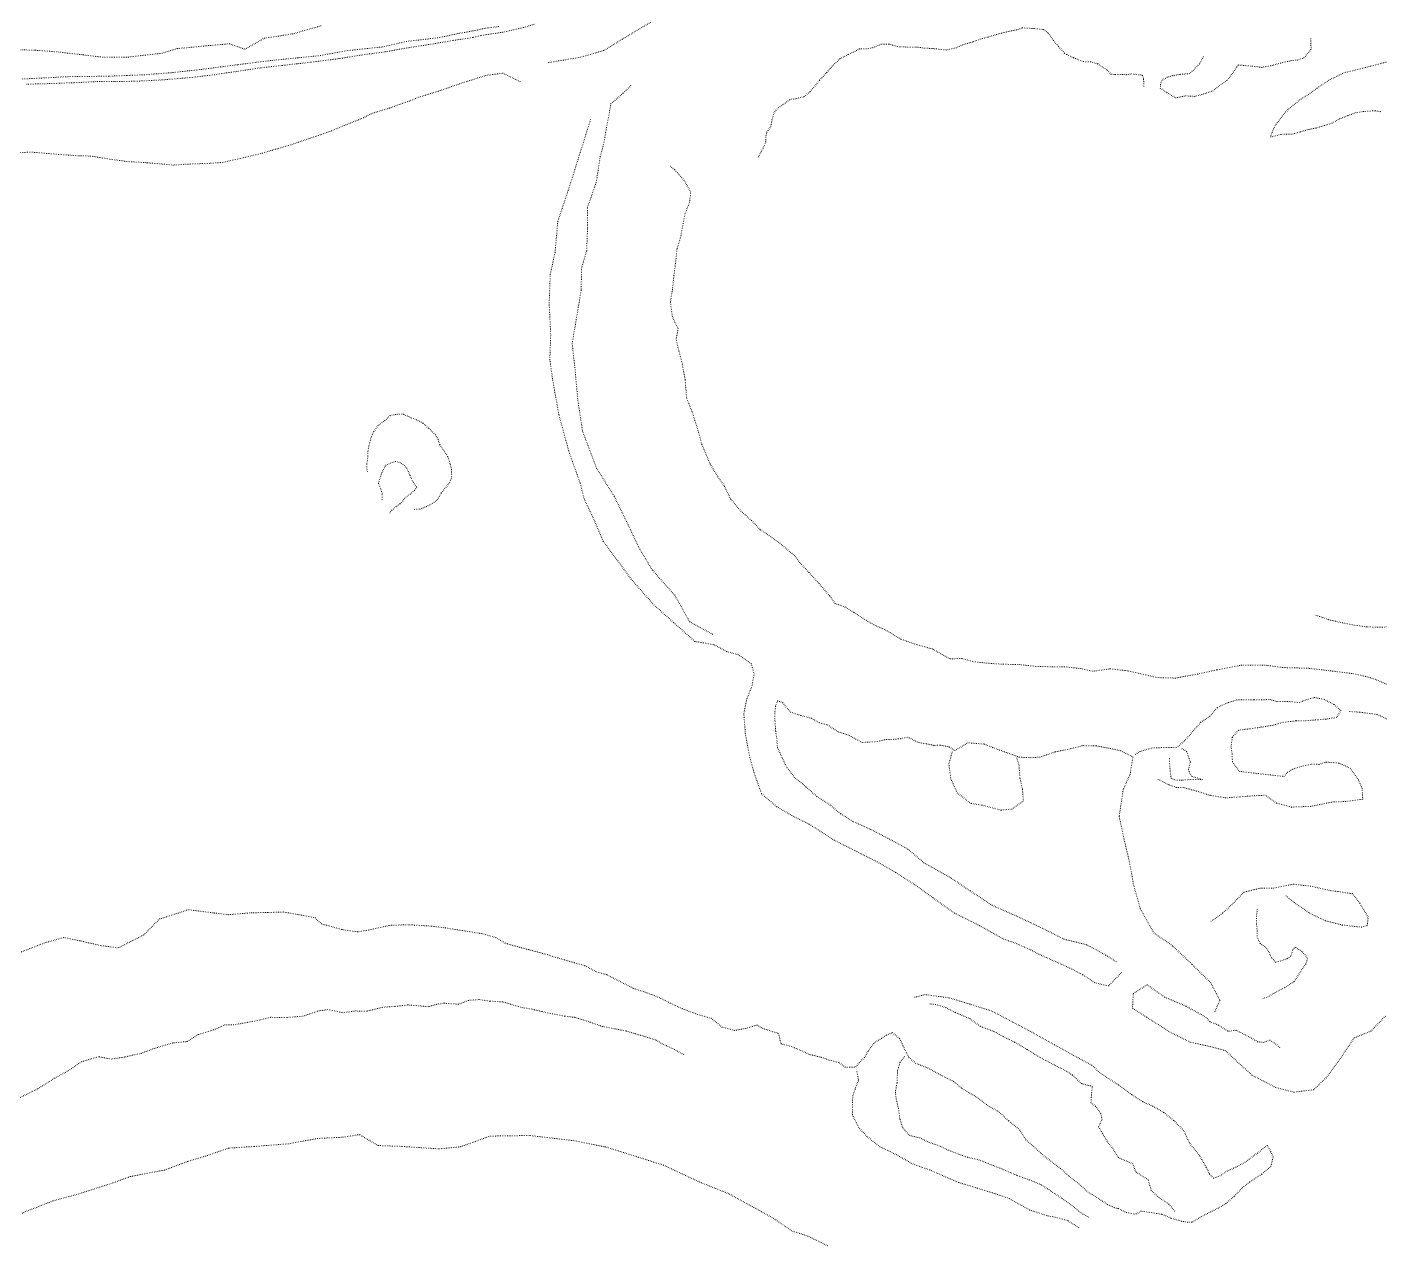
# Model space of a CAD drawing. Extents: x 682410 to 689460, y 7661803 to 7669124.
# Drawn here: x 686228.9 to 686504.9, y 7667861.1 to 7668109.1 of the extents above; entities that cross this region are included whole.
import ezdxf

# ---------------------------------------------------------------- set-up
doc = ezdxf.new("R2010")
doc.units = 0
doc.header["$MEASUREMENT"] = 0
doc.linetypes.add('DOT', pattern=[0.25, 0, -0.25])
doc.layers.add('02 TOE_Line', color=1, linetype='DOT', lineweight=20)

msp = doc.modelspace()

# ---------------------------------------------------------------- linework, layer by layer
at = {"layer": '02 TOE_Line'}
for points in [[(686225.88, 7668104.48, 4277.66), (686230.63, 7668104.35, 4277.7), (686235.37, 7668103.98, 4277.81), (686240.37, 7668103.4, 4277.78), (686244.6, 7668102.9, 4277.73), (686249.2, 7668102.91, 4277.77), (686256.44, 7668103.74, 4277.91), (686259.61, 7668104.7, 4277.99), (686265.93, 7668105.28, 4278.06), (686270.15, 7668105.67, 4277.99), (686273.31, 7668104.56, 4277.99), (686277.37, 7668106.82, 4277.82), (686283.06, 7668107.67, 4278.09), (686289.08, 7668109.38, 4278.36)], [(686325.12, 7668109.18, 4278.43), (686322.9, 7668108.91, 4278.32), (686319.9, 7668108.3, 4278.36), (686316.84, 7668107.75, 4278.24), (686312.66, 7668106.87, 4278.06), (686309.5, 7668106.51, 4277.99), (686306.33, 7668106.15, 4277.92), (686301.54, 7668105.04, 4277.7), (686297.77, 7668104.64, 4277.54), (686294.01, 7668104.25, 4277.37), (686288.78, 7668103.26, 4277.21), (686284.05, 7668102.79, 4277.13), (686279.31, 7668102.33, 4277.04), (686275.6, 7668101.87, 4276.98), (686271.88, 7668101.4, 4276.91), (686268.38, 7668100.94, 4276.84), (686264.88, 7668100.47, 4276.77), (686261.69, 7668100.13, 4276.75), (686258.5, 7668099.78, 4276.74), (686252.92, 7668099.35, 4276.73), (686249.24, 7668099.2, 4276.75), (686245.55, 7668099.05, 4276.76), (686241.69, 7668099.01, 4276.75), (686237.83, 7668098.98, 4276.74), (686232.24, 7668098.69, 4276.79), (686227.95, 7668098.48, 4276.75)], [(686228.81, 7668097.42, 4276.69), (686232.38, 7668097.51, 4276.7), (686235.47, 7668097.62, 4276.7), (686238.56, 7668097.73, 4276.69), (686243.27, 7668097.96, 4276.69), (686247, 7668097.99, 4276.7), (686250.73, 7668098.01, 4276.71), (686256.46, 7668098.3, 4276.73), (686259.51, 7668098.55, 4276.75), (686262.55, 7668098.8, 4276.77), (686267.11, 7668099.35, 4276.89), (686271.68, 7668100.03, 4276.94), (686276.64, 7668100.78, 4277.05), (686280.96, 7668101.24, 4277.11), (686283.94, 7668101.58, 4277.15), (686286.92, 7668101.92, 4277.19), (686292.51, 7668102.63, 4277.33), (686297.32, 7668103.4, 4277.41), (686302.09, 7668104.04, 4277.66), (686306.26, 7668104.79, 4277.88), (686311.83, 7668105.66, 4277.98), (686315.9, 7668106.36, 4278.21), (686319.97, 7668106.96, 4278.3), (686321.6, 7668107.38, 4278.31), (686323.71, 7668107.69, 4278.45), (686325.93, 7668108.01, 4278.44), (686328.07, 7668108.5, 4278.48), (686330.23, 7668108.98, 4278.52), (686332.32, 7668109.64, 4278.52)], [(686335.19, 7668101.81, 4279.29), (686341.74, 7668102.91, 4280.37), (686346.68, 7668104.33, 4280.57), (686350.31, 7668106.6, 4280.92), (686356.2, 7668110.1, 4281.18)], [(686378.05, 7668082.57, 4293.62), (686378.68, 7668083.67, 4293.58), (686379.33, 7668084.91, 4293.57), (686379.63, 7668085.75, 4293.51), (686379.64, 7668086.91, 4293.6), (686379.82, 7668087.65, 4293.54), (686380.63, 7668088.8, 4293.54), (686380.87, 7668090.13, 4293.91), (686381.24, 7668091.49, 4293.61), (686382.15, 7668092.62, 4293.18), (686383.25, 7668093.35, 4293.26), (686384.5, 7668094.3, 4293.87), (686385.93, 7668094.51, 4293.67), (686387.45, 7668094.89, 4294.02), (686388.64, 7668095.96, 4293.93), (686389.61, 7668097.01, 4293.59), (686390.57, 7668098.23, 4293.84), (686392.03, 7668099.78, 4293.56), (686393.13, 7668101.08, 4293.72), (686394.74, 7668102.62, 4293.82), (686396.48, 7668103.51, 4293.44), (686398.74, 7668104.6, 4292.92), (686400.2, 7668104.61, 4292.91), (686401.44, 7668104.87, 4292.89), (686403.14, 7668105.57, 4292.92), (686404.73, 7668105.58, 4292.82), (686405.76, 7668105.29, 4292.94), (686407.01, 7668105.01, 4293.03), (686410.43, 7668105, 4293.15), (686411.9, 7668104.78, 4293.04), (686413.7, 7668104.7, 4293.11), (686416.39, 7668104.38, 4292.97), (686418.41, 7668104.83, 4292.71), (686420.03, 7668105.55, 4292.99), (686421.94, 7668106.07, 4292.83), (686423.47, 7668106.66, 4292.87), (686424.96, 7668107.03, 4292.92), (686427.64, 7668107.84, 4293.2), (686431.05, 7668108.58, 4293.25), (686431.94, 7668108.92, 4292.95), (686434.32, 7668108.77, 4292.57), (686436.24, 7668108.57, 4292.3), (686437.24, 7668107.83, 4292.25), (686438.27, 7668106.35, 4292.21), (686439.31, 7668105.13, 4292.14), (686440.56, 7668103.74, 4292.18), (686441.05, 7668103.45, 4292.54), (686442.43, 7668102.8, 4292.4), (686444.38, 7668102.02, 4292.55), (686445.9, 7668101.98, 4292.72), (686447.33, 7668101.56, 4292.68), (686449.28, 7668100.27, 4292.49), (686450.06, 7668099.46, 4292.66), (686450.93, 7668099.4, 4292.65), (686453.19, 7668099.36, 4292.76), (686454.18, 7668099.53, 4292.68), (686456.46, 7668099.25, 4292.75), (686456.69, 7668098.37, 4293.06), (686456.75, 7668096.67, 4293.4)], [(686468.91, 7668103.04, 4292.08), (686468.06, 7668101.55, 4292.37), (686467.13, 7668100.52, 4292.63), (686466.05, 7668099.57, 4292.73), (686464.11, 7668099.43, 4292.84), (686462.56, 7668099.14, 4292.91), (686461.5, 7668098.85, 4293.21), (686460.33, 7668098.14, 4293.23), (686460.14, 7668097.32, 4293.39), (686460.08, 7668096.62, 4293.6), (686461.43, 7668095.71, 4293.64), (686463.2, 7668094.63, 4293.78), (686465.15, 7668095.04, 4293.72), (686467.14, 7668094.93, 4293.69), (686468.52, 7668095.3, 4293.53), (686470.79, 7668096.04, 4293.4), (686472.43, 7668097.33, 4293.38), (686473.77, 7668098.22, 4293.27), (686474.36, 7668099.03, 4293.23), (686475.73, 7668100.95, 4292.73), (686475.97, 7668101.34, 4292.67), (686478.88, 7668101.08, 4292.53), (686480.79, 7668100.85, 4292.5), (686482.85, 7668101.24, 4292.34), (686484.61, 7668101.73, 4292.28), (686486.89, 7668102.24, 4292.42), (686488, 7668102.35, 4292.18), (686489.4, 7668102.81, 4292.08), (686490.86, 7668104.56, 4291.97), (686490.8, 7668105.66, 4291.94), (686490.77, 7668107.02, 4291.61)], [(686329.5, 7668097.93, 4279.31), (686325.97, 7668099.67, 4279.34), (686322.55, 7668099.22, 4278.95), (686317.18, 7668097.52, 4278.94), (686312.25, 7668095.8, 4278.81), (686308.84, 7668094.78, 4278.71), (686306.85, 7668093.99, 4278.45), (686302.83, 7668092.56, 4278.51), (686299.13, 7668091.4, 4278.49), (686297.54, 7668090.58, 4278.29), (686292.33, 7668088.48, 4278.46), (686290.72, 7668087.79, 4278.23), (686286.64, 7668086.4, 4278.25), (686282.65, 7668085.05, 4278.24), (686279.02, 7668084, 4278.1), (686276.88, 7668083.35, 4277.99), (686272.54, 7668082.3, 4278.07), (686268.77, 7668081.47, 4277.87), (686266.15, 7668081.28, 4277.79), (686261.2, 7668081.11, 4277.79), (686258.74, 7668080.93, 4277.66), (686253.39, 7668081.41, 4277.77), (686249.53, 7668081.63, 4277.7), (686245.74, 7668082.14, 4277.66), (686241.89, 7668082.77, 4277.52), (686239.5, 7668082.81, 4277.39), (686235.35, 7668083.11, 4277.34), (686229.75, 7668083.57, 4277.54), (686226.15, 7668083.43, 4277.39)], [(686506.7, 7668102.06, 4291.7), (686503.03, 7668101.1, 4291.75), (686500.67, 7668100.49, 4291.8), (686497.62, 7668099.77, 4291.97), (686494.48, 7668098.25, 4292.16), (686492.07, 7668096.6, 4292.26), (686490.37, 7668095.38, 4292.33), (686488.54, 7668094.23, 4292.39), (686486.19, 7668092.28, 4292.73), (686485.02, 7668091, 4292.86), (686483.73, 7668089.29, 4293.27), (686483.15, 7668088.29, 4293.38), (686482.56, 7668086.63, 4293.52), (686484.73, 7668087.19, 4293.6), (686487.07, 7668087.24, 4293.54), (686488.65, 7668087.7, 4293.49), (686490.61, 7668088.26, 4293.61), (686491.86, 7668088.46, 4293.58), (686495.13, 7668089.47, 4293.57), (686496.6, 7668090.33, 4293.72), (686498.38, 7668091.03, 4293.65), (686499.96, 7668091.61, 4293.66), (686501.57, 7668091.85, 4293.69), (686503.93, 7668092.01, 4293.69), (686505.17, 7668091.8, 4293.71)], [(686368.77, 7667985.24, 4281.49), (686364.08, 7667987.78, 4282.62), (686361.04, 7667993.19, 4281.24), (686356.48, 7667998.3, 4282.44), (686353.78, 7668002.82, 4282.75), (686350.92, 7668008.83, 4282.8), (686348.67, 7668013.41, 4282.13), (686345.09, 7668019.1, 4282.21), (686342.22, 7668026.67, 4281.59), (686341.26, 7668032.95, 4281.94), (686340.66, 7668039.64, 4281.76), (686340.1, 7668044.57, 4282.08), (686341.11, 7668050.44, 4282.5), (686341.94, 7668055.43, 4283.08), (686342.02, 7668059.93, 4283.31), (686343.08, 7668063.47, 4283.58), (686343.24, 7668068.13, 4284.12), (686343.23, 7668072.29, 4283.39), (686345, 7668077.36, 4282.92), (686345.84, 7668082.65, 4283.3), (686346.42, 7668084.77, 4283.11), (686348.02, 7668093.43, 4281.65), (686350.53, 7668095.61, 4282.42), (686352.16, 7668097.22, 4282.8)], [(686343.86, 7668090.22, 4280.94), (686341.3, 7668082.08, 4280.94), (686339.73, 7668077.11, 4281.25), (686337.17, 7668069.41, 4281.14), (686336.61, 7668063.1, 4281.33), (686335.63, 7668058.58, 4281.27), (686335.42, 7668052.61, 4281.56), (686335.73, 7668046.26, 4281.53), (686335.55, 7668041.27, 4281.51), (686336.14, 7668037.01, 4281.57), (686337.43, 7668029.86, 4281.46), (686339.45, 7668022.49, 4281.26), (686341.76, 7668016.01, 4281.43), (686342.55, 7668012.85, 4281.45), (686344.76, 7668008.2, 4281.33), (686346.46, 7668004.17, 4281.19), (686349.4, 7668000.22, 4280.99), (686352.11, 7667996.51, 4280.89), (686356.78, 7667991.23, 4280.84), (686360.88, 7667987.59, 4280.97), (686365.14, 7667983.79, 4281.45), (686369.09, 7667983.1, 4281.18), (686371.64, 7667981.7, 4281.25), (686373.96, 7667981.08, 4281.39), (686376.67, 7667979.23, 4281.65), (686377.22, 7667977.21, 4281.62), (686376.83, 7667974.81, 4281.79), (686375.67, 7667971.87, 4281.74), (686375.13, 7667969.01, 4281.66), (686375.43, 7667965.01, 4281.7), (686376.35, 7667960.13, 4281.63), (686377.28, 7667956.8, 4281.55), (686378.75, 7667952.7, 4281.62), (686381.85, 7667950.07, 4281.44), (686385.18, 7667948.13, 4281.64), (686388.51, 7667946.5, 4281.93), (686393.54, 7667943.25, 4281.64), (686398.19, 7667940.93, 4281.56), (686402.34, 7667938.82, 4281.54), (686406.13, 7667936.65, 4281.76), (686410.23, 7667934.02, 4281.57), (686413.72, 7667931.47, 4281.58), (686418.13, 7667928.37, 4281.48), (686423.24, 7667925.81, 4281.31), (686428.09, 7667923.1, 4281.22), (686430.41, 7667922.3, 4281.23), (686433.67, 7667920.88, 4281.2), (686435.48, 7667919.92, 4281.22), (686438.68, 7667918.5, 4281.1), (686441.63, 7667917.17, 4281.03), (686444.3, 7667915.8, 4281.06), (686446.71, 7667914.18, 4280.9), (686449.5, 7667913.52, 4280.9), (686452.22, 7667916.28, 4280.9)], [(686506.22, 7667975.08, 4289.65), (686504.01, 7667976.03, 4289.91), (686501.98, 7667976.66, 4290.03), (686499.09, 7667977.26, 4290.21), (686494.75, 7667977.8, 4290.45), (686490.3, 7667978.31, 4290.56), (686485.06, 7667978.46, 4290.75), (686481.69, 7667978.92, 4290.73), (686476.63, 7667978.97, 4290.85), (686471.59, 7667977.98, 4291.15), (686467.7, 7667977.13, 4291.51), (686463.25, 7667976.31, 4291.21), (686459.47, 7667976.41, 4291.02), (686453.47, 7667977.79, 4290.93), (686449.84, 7667978.2, 4291.1), (686446.34, 7667977.71, 4291.26), (686443.74, 7667978.26, 4291.3), (686440.6, 7667978.6, 4291.51), (686435, 7667978.66, 4291.75), (686431.31, 7667979.07, 4291.77), (686427.8, 7667979.14, 4291.93), (686424.57, 7667979.37, 4291.93), (686422.12, 7667979.63, 4291.92), (686419.5, 7667980.32, 4291.97), (686417.15, 7667980.23, 4292.25), (686413.67, 7667982.23, 4292.03), (686410.35, 7667983.14, 4292.28), (686407.15, 7667984.25, 4292.8), (686404.15, 7667986.07, 4292.84), (686401.97, 7667987.03, 4292.76), (686400.07, 7667988.09, 4292.6), (686397.54, 7667989.73, 4292.64), (686395.81, 7667990.8, 4292.53), (686393.77, 7667991.52, 4292.72), (686392.6, 7667993.11, 4292.62), (686390.37, 7667995.7, 4292.75), (686388.42, 7667997.85, 4292.75), (686386.78, 7667999.62, 4292.67), (686385.5, 7668001.26, 4292.59), (686382.06, 7668004.13, 4292.78), (686378.47, 7668006.59, 4292.98), (686376.7, 7668008.45, 4292.93), (686374.58, 7668010.29, 4292.99), (686372.43, 7668012.83, 4293.09), (686371.09, 7668015.57, 4293.05), (686369.75, 7668017.5, 4293.15), (686368.24, 7668019.98, 4293.19), (686366.54, 7668024.01, 4293.43), (686365.91, 7668026.46, 4293.35), (686364.56, 7668030.63, 4293.71), (686363.45, 7668033.43, 4293.82), (686363.15, 7668037.14, 4293.74), (686362.54, 7668040.53, 4293.87), (686361.87, 7668043.04, 4294.11), (686361.32, 7668045.44, 4294.32), (686361.72, 7668047.5, 4294.19), (686360.55, 7668050, 4294.06), (686360.14, 7668053.02, 4294.18), (686360.57, 7668055.58, 4294.23), (686360.88, 7668058.38, 4294.1), (686361.26, 7668061.49, 4294.06), (686361.51, 7668063.86, 4294.13), (686362.23, 7668066.18, 4294.02), (686362.75, 7668068.99, 4293.96), (686363.15, 7668070.99, 4294.03), (686364.03, 7668073.31, 4294.05), (686364.31, 7668075.37, 4293.53), (686362.96, 7668077.8, 4293.2), (686360.99, 7668080.01, 4292.96), (686360.12, 7668080.72, 4292.93)], [(686307.92, 7668010.71, 4281.27), (686309.01, 7668010.77, 4281.28), (686310.35, 7668011.28, 4281.33), (686311.59, 7668011.92, 4281.32), (686312.63, 7668012.7, 4281.38), (686313.41, 7668014.09, 4281.42), (686314.92, 7668015.89, 4281.41), (686315.5, 7668017.06, 4281.47), (686315.5, 7668018.81, 4281.47), (686315.2, 7668020.07, 4281.51), (686314.7, 7668021.51, 4281.46), (686313.8, 7668022.94, 4281.45), (686313.09, 7668023.92, 4281.45), (686312.75, 7668024.95, 4281.51), (686312.2, 7668025.95, 4281.49), (686310.8, 7668027.26, 4281.62), (686309.65, 7668028.32, 4281.5), (686308.4, 7668028.95, 4281.48), (686306.84, 7668029.59, 4281.47), (686305.67, 7668030.11, 4281.47), (686304.45, 7668030.11, 4281.42), (686302.97, 7668029.84, 4281.42), (686301.9, 7668028.81, 4281.56), (686300.53, 7668027.81, 4281.36), (686299.66, 7668026.61, 4281.3), (686299.11, 7668025.45, 4281.29), (686298.6, 7668023.5, 4281.25), (686298.42, 7668022.49, 4281.29), (686298.4, 7668021.47, 4281.29), (686298.23, 7668019.9, 4281.22), (686298.25, 7668018.86, 4281.25), (686298.44, 7668018.21, 4281.24)], [(686301.31, 7668012.71, 4280.94), (686301.35, 7668013.99, 4280.8), (686301.01, 7668014.98, 4280.63), (686300.58, 7668016.06, 4280.52), (686301.28, 7668018.2, 4280.14), (686302.04, 7668019.72, 4279.93), (686303.02, 7668020.12, 4279.89), (686304.07, 7668020.5, 4279.77), (686305.32, 7668020.15, 4279.79), (686306.35, 7668019.11, 4279.8), (686307.04, 7668017.66, 4280.1), (686307.66, 7668016.23, 4280.19), (686308.43, 7668015.24, 4280.33), (686307.94, 7668014.55, 4280.32), (686307.07, 7668013.85, 4280.46), (686306.23, 7668013.24, 4280.42), (686304.95, 7668011.82, 4280.64), (686304.2, 7668011.28, 4280.77), (686303.32, 7668010.57, 4281.02), (686302.91, 7668009.96, 4281.07)], [(686491.85, 7667989.12, 4291.08), (686493.25, 7667988.66, 4291), (686494.43, 7667988.22, 4291.04), (686497.22, 7667987.59, 4290.92), (686499.6, 7667987.11, 4290.77), (686502.25, 7667986.75, 4290.72), (686504.68, 7667986.69, 4290.63), (686507.5, 7667986.78, 4290.37)], [(686451.12, 7667918.44, 4280.98), (686448.95, 7667919.83, 4281.06), (686445.08, 7667921.92, 4281.16), (686440.44, 7667923.08, 4281.45), (686435.17, 7667925.71, 4281.31), (686430.68, 7667927.8, 4281.43), (686425.8, 7667929.97, 4281.46), (686421.31, 7667932.91, 4281.52), (686417.4, 7667935.55, 4281.53), (686411.88, 7667938.64, 4281.62), (686408.59, 7667941.45, 4281.89), (686404.4, 7667943.71, 4281.71), (686400.79, 7667945.54, 4281.7), (686397.37, 7667947.08, 4281.84), (686394.84, 7667948.66, 4281.81), (686392.76, 7667950.4, 4281.84), (686390.03, 7667952.18, 4281.81), (686387.8, 7667954.11, 4281.72), (686387.11, 7667954.73, 4281.7), (686385.48, 7667956, 4281.76), (686383.94, 7667958.02, 4281.8), (686382.91, 7667960.12, 4281.86), (686381.99, 7667962.18, 4281.92), (686381.8, 7667964.32, 4281.96), (686381.6, 7667965.63, 4282), (686381.48, 7667967.69, 4281.95), (686381.48, 7667969.4, 4282), (686381.59, 7667970.58, 4282.05), (686382.03, 7667971.69, 4281.91), (686383.06, 7667971.29, 4281.92), (686384.64, 7667969.37, 4282.01), (686386.8, 7667968.68, 4281.98), (686388.93, 7667968.11, 4282.1), (686390.56, 7667967.18, 4282.16), (686392.21, 7667966.75, 4282.35), (686394.4, 7667965.33, 4282.09), (686396.36, 7667964.74, 4282.21), (686397.98, 7667963.88, 4281.81), (686399.26, 7667963.17, 4282.04), (686402.4, 7667963.38, 4281.67), (686404.17, 7667963.79, 4281.62), (686405.25, 7667963.78, 4281.59), (686407.15, 7667963.96, 4281.44), (686408.54, 7667964.27, 4281.49), (686410.65, 7667963.21, 4281.24), (686412.33, 7667962.9, 4281.17), (686413.9, 7667962.58, 4281.11), (686415.2, 7667962.63, 4281.13), (686417.05, 7667962.25, 4281.24), (686418.17, 7667961.52, 4281), (686420.81, 7667963.12, 4281.77), (686424.19, 7667962.85, 4282.71), (686425.93, 7667962.15, 4282.6), (686427.27, 7667961.63, 4282.59), (686431.36, 7667960.18, 4281.77), (686433.53, 7667960.08, 4281.56), (686435.49, 7667960.18, 4281.5), (686438.66, 7667961.27, 4281.53), (686442.01, 7667961.95, 4281.58), (686444.31, 7667962.53, 4281.63), (686447.02, 7667962.51, 4281.67), (686449.21, 7667962.08, 4281.85), (686452.05, 7667961.49, 4281.83), (686454.5, 7667960.22, 4282.09), (686453.93, 7667956.73, 4281.63), (686452.53, 7667953.57, 4281.32), (686451.7, 7667948.13, 4281.29), (686452.64, 7667943.72, 4281.36), (686453.75, 7667939, 4281.37), (686454.64, 7667934.14, 4281.26), (686456.02, 7667929.24, 4281.13), (686458.76, 7667924.36, 4281.07), (686462.63, 7667921.67, 4281.06), (686466.58, 7667917.9, 4280.81), (686470.34, 7667914.24, 4280.87), (686472.25, 7667910.61, 4280.84), (686471.19, 7667908.21, 4281)], [(686454.99, 7667960.74, 4282.34), (686455.93, 7667961.31, 4282.8), (686458.2, 7667962.04, 4284.19), (686461.28, 7667962.17, 4285.33), (686463.39, 7667962.12, 4285.39), (686465.01, 7667963.52, 4285.9), (686466.64, 7667965.33, 4287.07), (686468.35, 7667967.32, 4288.19), (686470.23, 7667968.55, 4289.17), (686471.76, 7667970.34, 4290.03), (686473.95, 7667971.32, 4289.97), (686475.91, 7667971.9, 4290.07), (686479.27, 7667971.85, 4290.14), (686482.47, 7667971.93, 4290.46), (686483.9, 7667971.53, 4290.25), (686486.34, 7667971.55, 4290.24), (686488.41, 7667971.3, 4290.16), (686489.31, 7667971.69, 4290.06), (686491.5, 7667972.34, 4290.46), (686493.54, 7667971.94, 4290.27), (686495.58, 7667970.89, 4289.7), (686496.95, 7667969.71, 4288.84), (686496.05, 7667968.28, 4288.64), (686493.84, 7667967.94, 4288.88), (686492.16, 7667967.8, 4288.99), (686489.68, 7667967.62, 4289.08), (686487.73, 7667967.57, 4289.16), (686484.97, 7667967.28, 4289.15), (686482.97, 7667966.67, 4289.17), (686480.65, 7667966.3, 4289.57), (686478.28, 7667965.95, 4289.59), (686476.01, 7667965.69, 4289.55), (686474.77, 7667964.23, 4289.66), (686474.52, 7667962.31, 4289.41), (686474.77, 7667960.76, 4289.35), (686474.79, 7667959.21, 4289.35), (686476.26, 7667957.27, 4289.06), (686485.31, 7667956.25, 4288.73), (686486.05, 7667957.09, 4288.57), (686487.08, 7667957.71, 4288.52), (686488.94, 7667958.34, 4288.47), (686490.84, 7667958.73, 4288.47), (686492.49, 7667958.72, 4288.39), (686493.94, 7667959.19, 4288.34), (686496.56, 7667958.96, 4288.25), (686498.85, 7667957.93, 4288.1), (686500.51, 7667955.51, 4287.99), (686501.28, 7667953.75, 4287.95), (686501.39, 7667951.62, 4287.78), (686497.86, 7667951.12, 4288.29), (686495.4, 7667951.08, 4287.96), (686493.29, 7667950.64, 4287.89), (686490.75, 7667950.15, 4287.79), (686486.87, 7667950, 4287.15), (686483.82, 7667950.83, 4286.75), (686481.49, 7667952.42, 4286.29), (686479.32, 7667952.32, 4286.04), (686476.34, 7667952.1, 4285.66), (686473.43, 7667951.88, 4285.41), (686470.24, 7667952.4, 4285.24), (686467.51, 7667953.24, 4285.08), (686464.91, 7667953.98, 4284.97), (686463.34, 7667954.03, 4284.67), (686461.85, 7667954.53, 4284.56), (686459.65, 7667955.67, 4284.18)], [(686498.59, 7667969.51, 4288.82), (686500.94, 7667969.33, 4288.8), (686504.34, 7667968.89, 4288.86), (686507.5, 7667967.43, 4288.74)], [(686461.94, 7667960, 4286.25), (686461.97, 7667958.97, 4286.27), (686462.12, 7667957.34, 4285.65), (686462.28, 7667955.89, 4285.32), (686463.25, 7667955.47, 4285.19), (686464.5, 7667955.5, 4285.7), (686466.49, 7667955.63, 4286.23), (686468.69, 7667955.64, 4286.74), (686466.49, 7667956.26, 4285.94), (686466.09, 7667956.87, 4285.78), (686465.83, 7667957.74, 4285.58), (686466.22, 7667959.2, 4285.61), (686465.47, 7667961.37, 4285.97), (686464.26, 7667962.04, 4285.42)], [(686430.81, 7667960.03, 4281.75), (686431.27, 7667958.55, 4281.43), (686431.46, 7667955.87, 4281.33), (686431.96, 7667953.65, 4281.16), (686432.16, 7667951.25, 4281.19), (686429.84, 7667949.59, 4281.14), (686427.56, 7667949.38, 4281.12), (686423.71, 7667950.4, 4281.2), (686421.49, 7667950.75, 4281.16), (686418.71, 7667952.84, 4281.24), (686417.38, 7667955.66, 4281.22), (686416.95, 7667958.79, 4281.07), (686417.65, 7667961.29, 4280.91)], [(686485.73, 7667931.89, 4287.89), (686487.39, 7667930.55, 4287.76), (686490.48, 7667928.42, 4287.45), (686493.74, 7667926.83, 4286.5), (686497.22, 7667925.95, 4285.89), (686501.12, 7667925.53, 4285.8), (686502.32, 7667925.86, 4285.9), (686502.48, 7667927.53, 4286.63), (686500.8, 7667930.38, 4286.81), (686499.35, 7667932.3, 4287.05), (686496.57, 7667932.76, 4287.22), (686494.9, 7667932.95, 4287.62), (686490.75, 7667933.87, 4287.54), (686487.31, 7667934.27, 4286.94), (686483.16, 7667933.45, 4286.39), (686480.44, 7667933.45, 4285.72), (686477.15, 7667932.65, 4285.15), (686474.75, 7667930.17, 4285.48), (686472.78, 7667928.36, 4285.13), (686470.42, 7667926.73, 4285)], [(686227.73, 7667920.47, 4269.16), (686232.54, 7667922.33, 4269.06), (686236.39, 7667923.4, 4269), (686239.69, 7667922.73, 4268.71), (686244.08, 7667921.73, 4268.73), (686247.53, 7667921.29, 4268.94), (686252.71, 7667923.94, 4268.7), (686255.95, 7667927.21, 4268.89), (686259.07, 7667928.17, 4268.97), (686261.75, 7667929.08, 4269.06), (686267.16, 7667928.4, 4268.99), (686270, 7667928.06, 4269.03), (686274.69, 7667928.45, 4269.18), (686278.05, 7667928.5, 4269.18), (686281.16, 7667928.61, 4269.34), (686284.16, 7667928.08, 4269.59), (686287.65, 7667927.42, 4269.77), (686288.92, 7667926.21, 4269.77), (686293.14, 7667925.03, 4269.72), (686296.43, 7667924.54, 4269.21), (686299.2, 7667925.06, 4269.09), (686302.85, 7667925.88, 4269.22), (686306.85, 7667926.02, 4269.03), (686311.36, 7667925.73, 4268.94), (686314.24, 7667925.36, 4269), (686317.34, 7667924.87, 4268.92), (686321.74, 7667924.18, 4268.85), (686324.54, 7667923.4, 4268.96), (686326.54, 7667922.21, 4268.94), (686329.38, 7667921.42, 4268.81), (686331.29, 7667920.91, 4268.81), (686335.02, 7667919.91, 4268.73), (686337.16, 7667919.24, 4268.79), (686340.58, 7667918.26, 4268.72), (686342.72, 7667917.65, 4268.62), (686345.05, 7667916.4, 4268.5), (686347.26, 7667915.78, 4268.48), (686349.29, 7667914.72, 4268.39), (686352.63, 7667913.02, 4268.21), (686355.53, 7667912.07, 4268.08), (686357.51, 7667911.3, 4267.96), (686360.24, 7667909.98, 4267.67), (686362.59, 7667908.87, 4267.47), (686365.34, 7667907.84, 4267.37), (686368.45, 7667906.93, 4267.79), (686370.69, 7667905.15, 4267.72), (686373.23, 7667904.46, 4268.32), (686375.52, 7667904.86, 4268.66), (686377.81, 7667905.56, 4269.09), (686378.96, 7667904.87, 4269.37), (686382.22, 7667903.82, 4269.14), (686382.72, 7667901.71, 4268.87), (686384.78, 7667901.2, 4268.99), (686386.72, 7667900.39, 4269.35), (686388.4, 7667899.59, 4269.26), (686390.96, 7667898.96, 4269.44), (686392.32, 7667898.47, 4269.61), (686394.6, 7667897.87, 4269.82), (686395.92, 7667896.92, 4270.21), (686397.96, 7667897.01, 4270.8), (686398.66, 7667897.88, 4271.23), (686399.72, 7667898.91, 4272.32), (686400.54, 7667900.31, 4273.27), (686401.68, 7667901.87, 4273.95), (686403.18, 7667902.84, 4274.78), (686404.24, 7667903.49, 4275.53), (686405.47, 7667904.02, 4275.99), (686406.94, 7667902.76, 4276), (686407.61, 7667901.29, 4275.32), (686408.8, 7667898.95, 4274.58), (686410.14, 7667897.78, 4274.43), (686412.65, 7667896.8, 4274.52), (686415.35, 7667895.32, 4274.58), (686417.87, 7667894.07, 4274.44), (686419.68, 7667892.58, 4274.45), (686422.63, 7667890.85, 4274.47), (686425.17, 7667888.94, 4274.5), (686426.97, 7667887.99, 4274.58), (686429.18, 7667886, 4274.64), (686431.4, 7667884.15, 4274.47), (686432.68, 7667882.16, 4274.52), (686436.59, 7667878.66, 4274.42), (686439.75, 7667876.32, 4274.48), (686441.5, 7667874.71, 4274.47), (686443.5, 7667873.14, 4274.62), (686445.28, 7667871.5, 4274.7), (686447.39, 7667870.25, 4274.83), (686449.31, 7667868.96, 4274.84), (686450.7, 7667868.32, 4274.97), (686451.56, 7667868.11, 4275.14), (686453.16, 7667867.3, 4275.53), (686455.22, 7667866.97, 4275.66), (686456.15, 7667867.62, 4275.94), (686457.87, 7667867.37, 4276.57), (686460.52, 7667866.94, 4276.62), (686462.35, 7667866.14, 4276.59), (686464.88, 7667865.44, 4277.28), (686465.69, 7667865.35, 4277.25), (686466.66, 7667865.36, 4277.22), (686468.12, 7667866.31, 4277.62), (686470.35, 7667867.45, 4278.04), (686471.88, 7667868.2, 4278.08), (686473.49, 7667869.17, 4278.25), (686475.22, 7667870.66, 4278.57), (686476.82, 7667872.38, 4279.04), (686478.33, 7667873.57, 4279.26), (686480.8, 7667875.16, 4279.48), (686482.63, 7667876.73, 4279.76), (686483.13, 7667878.68, 4280.21), (686482.65, 7667879.72, 4280.24), (686481.88, 7667881.02, 4280.36), (686479.92, 7667879.46, 4280.53), (686479.09, 7667878.87, 4280.44), (686478.24, 7667878.21, 4280.44), (686477.12, 7667877.41, 4280.39), (686475.38, 7667876.53, 4280.52), (686473.46, 7667875.65, 4280.52), (686472.32, 7667874.82, 4280.48), (686470.92, 7667874.31, 4280.17), (686470.13, 7667875.18, 4280.22), (686469.45, 7667876.57, 4280.24), (686468.14, 7667878.85, 4280.14), (686466.02, 7667881.53, 4280.32), (686464.85, 7667884.04, 4280.15), (686462.81, 7667886.12, 4280.4), (686460.77, 7667887.73, 4280.33), (686458.57, 7667889.01, 4280.42), (686456.5, 7667889.93, 4280.71), (686454.26, 7667891.36, 4280.87), (686451.55, 7667893.35, 4280.58), (686447.74, 7667895.83, 4280.61), (686446.12, 7667897.37, 4280.49), (686442.29, 7667899.42, 4280.61), (686438.5, 7667901.53, 4280.67), (686433.93, 7667904.07, 4280.7), (686429.98, 7667906.17, 4280.69), (686425.68, 7667908.42, 4280.84), (686421.2, 7667909.83, 4281.17), (686416.96, 7667911.12, 4280.79), (686412.1, 7667911.76, 4280.75), (686409.93, 7667911.2, 4281.04)], [(686481, 7667910.95, 4285.77), (686482.01, 7667911.28, 4285.56), (686483.47, 7667912.15, 4285.43), (686485.47, 7667913.2, 4285.31), (686487.4, 7667914.43, 4285.29), (686489.1, 7667917.07, 4285.73), (686489.76, 7667917.99, 4286.04), (686490.12, 7667918.97, 4286), (686489.86, 7667919.62, 4286.24), (686488.98, 7667920.56, 4286.73), (686487.58, 7667921.44, 4287.33), (686487.38, 7667921.26, 4287.44), (686487.08, 7667920.77, 4287.47), (686486.87, 7667920.09, 4287.55), (686486.71, 7667919.56, 4287.65), (686485.95, 7667919.09, 4287.72), (686484.97, 7667918.74, 4287.83), (686483.6, 7667918.34, 4287.95), (686482.79, 7667919.31, 4288.01), (686482.22, 7667920.52, 4288.04), (686481.42, 7667921.58, 4287.94), (686480.44, 7667922.18, 4288.12), (686479.87, 7667923.45, 4288.31), (686479.86, 7667924.88, 4288.23), (686479.7, 7667926.16, 4288.29), (686479.71, 7667927.24, 4288.25), (686479.77, 7667928.35, 4288.21), (686479.89, 7667929.42, 4288.17)], [(686506, 7667907.39, 4283.64), (686503.07, 7667904.33, 4283.23), (686499.63, 7667902.92, 4282.89), (686497.83, 7667900.23, 4282.51), (686496.05, 7667897.66, 4282.05), (686493.92, 7667894.81, 4281.53), (686491.37, 7667892.36, 4281.18), (686487.34, 7667891.87, 4280.87), (686483.63, 7667892.82, 4280.84), (686478.78, 7667895.35, 4280.66), (686476.18, 7667897.71, 4280.64), (686473.37, 7667900.34, 4280.66), (686470.72, 7667901.06, 4280.5), (686466.16, 7667902.08, 4280.38), (686462.13, 7667904.08, 4280.44), (686457.24, 7667907.2, 4280.46), (686454.42, 7667908.99, 4280.55), (686454.58, 7667911.99, 4280.71), (686457.42, 7667913.76, 4280.79), (686461.02, 7667911.22, 4280.74), (686465.38, 7667909.38, 4280.61), (686469.41, 7667907.13, 4280.78), (686470.21, 7667906.22, 4281.05), (686471.94, 7667905.54, 4281.28), (686473.89, 7667904.28, 4281.52), (686475.55, 7667904.5, 4282.26), (686478.66, 7667902.9, 4282.05), (686479.94, 7667902.16, 4282.14), (686481.03, 7667901.98, 4282.54), (686482.42, 7667902.46, 4283.31), (686483.6, 7667901.74, 4283.6), (686484.49, 7667900.95, 4283.42)], [(686362.88, 7667899.54, 4267.09), (686360.68, 7667900.73, 4267.08), (686358.51, 7667901.69, 4266.75), (686357.19, 7667902.51, 4266.71), (686354.76, 7667903.27, 4266.48), (686352.93, 7667903.79, 4266.27), (686350.99, 7667904.36, 4266.12), (686348.84, 7667904.77, 4265.84), (686346.27, 7667905.25, 4265.55), (686343.79, 7667906.15, 4265.45), (686340.57, 7667907.13, 4265.37), (686338.58, 7667907.37, 4265.23), (686336.12, 7667907.82, 4265.19), (686333.84, 7667908.32, 4265.05), (686331.84, 7667908.82, 4265.04), (686329.91, 7667909.1, 4264.82), (686325.95, 7667910.27, 4264.78), (686323.28, 7667910.43, 4264.54), (686321.1, 7667910.75, 4264.4), (686318.9, 7667910.57, 4264.16), (686316.97, 7667909.79, 4264.01), (686313.96, 7667910.01, 4263.67), (686312.46, 7667909.78, 4263.55), (686310.88, 7667909.3, 4263.44), (686306.6, 7667909.65, 4263.27), (686303.94, 7667909.35, 4263.1), (686301.45, 7667909.19, 4263.09), (686298.17, 7667908.37, 4262.88), (686295.82, 7667908.43, 4262.56), (686293.36, 7667908.06, 4262.3), (686290.26, 7667908.74, 4261.88), (686288.21, 7667908.39, 4261.65), (686285.18, 7667907.35, 4261.44), (686281.85, 7667907.1, 4261.26), (686278.59, 7667907.13, 4260.91), (686276.33, 7667906.57, 4260.57), (686272.82, 7667905.91, 4260.29), (686271.02, 7667905.58, 4260.25), (686269.29, 7667905.62, 4260.15), (686266.99, 7667904.58, 4260.29), (686263.79, 7667903.6, 4259.62), (686261.55, 7667902.18, 4259.18), (686258.57, 7667901.89, 4259.13), (686254.88, 7667900.8, 4258.76), (686252.18, 7667899.78, 4258.83), (686248.84, 7667899.04, 4258.2), (686246.13, 7667898.61, 4258.29), (686243.49, 7667899.09, 4258.58), (686240.02, 7667898.08, 4258.57), (686237.69, 7667896.46, 4258.02), (686234.46, 7667894.69, 4257.72), (686231.05, 7667892.52, 4257.25), (686227.24, 7667890.68, 4256.68)], [(686463.03, 7667867.59, 4279.09), (686461.83, 7667869.02, 4278.98), (686459.83, 7667870.39, 4278.68), (686458.25, 7667871.76, 4278.85), (686457.62, 7667874.02, 4279.29), (686455.1, 7667875.59, 4279.68), (686454.48, 7667877.26, 4279.54), (686451.53, 7667878.52, 4279.89), (686450.25, 7667880.59, 4279.39), (686449.23, 7667881.84, 4279.55), (686448.26, 7667883.5, 4279.69), (686447.51, 7667884.79, 4279.47), (686448.21, 7667886.32, 4280.2), (686447.95, 7667887.53, 4280.56), (686446.9, 7667889.01, 4280.92), (686445.93, 7667889.67, 4281.2), (686446.08, 7667891.76, 4280.82), (686446.24, 7667893.04, 4280.85), (686444.03, 7667893.61, 4280.89), (686442.16, 7667895.38, 4280.83), (686440.66, 7667896.3, 4280.95), (686438.53, 7667897.37, 4280.79), (686435.71, 7667898.85, 4280.86), (686432.89, 7667900.57, 4280.77), (686430.36, 7667902.08, 4280.85), (686427.9, 7667903.27, 4280.85), (686426.16, 7667904.25, 4280.75), (686423.32, 7667905.3, 4280.77), (686421.29, 7667906.83, 4280.75), (686418.27, 7667908.11, 4280.83), (686416.33, 7667909.12, 4281.01), (686414.24, 7667909.77, 4280.96), (686413.04, 7667909.86, 4280.86)], [(686445.53, 7667866.35, 4274.62), (686443.98, 7667867.17, 4274.65), (686442.13, 7667868.69, 4274.62), (686439.95, 7667870.27, 4274.64), (686437.71, 7667871.74, 4274.7), (686435.76, 7667873, 4274.49), (686433.36, 7667873.98, 4274.53), (686430.79, 7667874.91, 4274.58), (686427.67, 7667876.25, 4274.52), (686424.79, 7667877.38, 4274.38), (686422.87, 7667878.13, 4274.28), (686420.76, 7667878.58, 4274.25), (686418.99, 7667879.21, 4274.17), (686416.83, 7667880.04, 4274.19), (686415, 7667880.92, 4274.05), (686412.98, 7667881.59, 4274.13), (686411.03, 7667882.56, 4274.03), (686408.99, 7667883, 4273.92), (686407.55, 7667884.56, 4273.93), (686406.98, 7667886.39, 4273.81), (686406.67, 7667888.56, 4273.92), (686406.25, 7667890.26, 4274.09), (686406.04, 7667891.81, 4274.11), (686406.38, 7667893.8, 4274.27), (686406.48, 7667896.18, 4274.55), (686407, 7667897.96, 4274.51), (686407.95, 7667899.18, 4274.71)], [(686443.47, 7667864.23, 4274.3), (686441.22, 7667865.66, 4274.1), (686438.82, 7667866.34, 4273.82), (686437.2, 7667866.63, 4273.77), (686433.41, 7667867.84, 4273.4), (686429.25, 7667870.17, 4273.18), (686426.57, 7667871.1, 4273.17), (686422.79, 7667872.27, 4272.71), (686418.92, 7667873.47, 4272.48), (686416.67, 7667874.42, 4272.34), (686413, 7667876.02, 4272.11), (686409.67, 7667877.18, 4271.74), (686406.02, 7667879.24, 4271.46), (686402.9, 7667880.74, 4270.96), (686400.24, 7667882.84, 4270.68), (686398.56, 7667884.67, 4270.56), (686397.27, 7667887.25, 4270.44), (686397.34, 7667891.07, 4270.18), (686397.81, 7667892.49, 4270.44), (686398.54, 7667894.34, 4271.1), (686398.13, 7667896.42, 4270.84)], [(686392.24, 7667860.52, 4270.14), (686388.21, 7667862.52, 4269.53), (686384.87, 7667863.58, 4269.07), (686381.52, 7667865.92, 4268.27), (686378.74, 7667867.49, 4267.88), (686372.06, 7667871.15, 4267.32), (686366.12, 7667873.52, 4266.94), (686358.74, 7667877, 4266.09), (686353.62, 7667878.59, 4265.26), (686346.83, 7667880.73, 4264.82), (686340.72, 7667881.94, 4263.72), (686331.5, 7667883.03, 4263.35), (686323.39, 7667882.91, 4262.79), (686317.3, 7667880.72, 4262.32), (686312.92, 7667880.3, 4261.79), (686305.26, 7667880.81, 4261.33), (686300.51, 7667880.98, 4261.03), (686296.7, 7667883.2, 4260.5), (686293.12, 7667882.66, 4260.32), (686288.15, 7667882.43, 4259.99), (686282.34, 7667881.35, 4259.45), (686275.11, 7667880.78, 4258.73), (686270.05, 7667880.46, 4258.19), (686265.29, 7667878.82, 4257.94), (686261.69, 7667877.75, 4257.6), (686256.99, 7667875.99, 4257.33), (686249.98, 7667874.67, 4256.25), (686246.41, 7667873.35, 4255.95), (686239.06, 7667871.01, 4255.65), (686234.15, 7667869.69, 4255.08), (686227.86, 7667867.21, 4254.63)]]:
    msp.add_polyline3d(points, dxfattribs=at)

doc.saveas('drawing.dxf')
